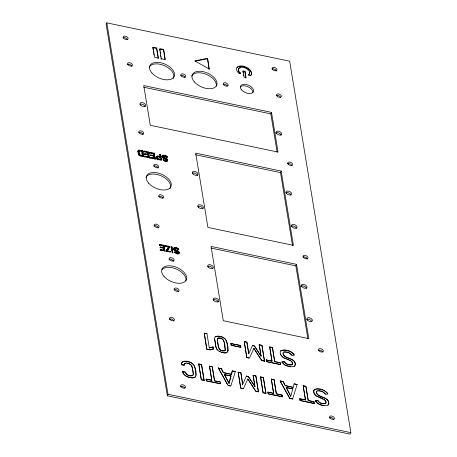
<?xml version="1.0" encoding="UTF-8"?>
<svg xmlns="http://www.w3.org/2000/svg" width="457" height="457" viewBox="0 0 457 457"><rect width="100%" height="100%" fill="white"/><g stroke="black" fill="none" stroke-linecap="round" stroke-linejoin="round"><path stroke-width="0.69" d="M225.13 350.222C225.375 345.641 224.787 336.472 217.949 338.191L217.355 339.865L219.046 348.942L220.857 350.473L222.319 350.925L224.655 350.822L225.198 350.068L224.655 350.822M217.469 338.797C217.366 343.356 217.915 352.381 224.718 350.673M138.871 151.935L139.311 150.879L141.853 151.187L142.384 156.054C139.951 156.185 138.517 154.335 138.871 151.935L139.088 151.113M157.111 157.825L157.842 156.717L160.11 157.139L160.27 159.807L157.602 159.019L157.111 157.825L157.328 157.037M181.292 364.692L184.154 365.126L181.292 364.692C181.029 360.31 186.616 360.642 189.398 361.893A6.467 3.679 23.8 0 1 193.808 364.914C195.642 368.308 196.801 372.866 195.636 376.585A6.467 3.679 23.8 0 1 193.551 377.813M181.36 364.543L181.463 363.252M167.331 157.008C166.399 155.226 161.938 153.952 162.098 156.922C162.058 154.386 166.422 155.923 167.131 157.459L167.331 157.008L166.434 157.065L165.24 156.083L163.286 156.1C163.195 158.476 167.205 157.682 167.616 159.927C167.628 162.321 163.509 160.893 162.892 159.424L163.772 159.362L163.84 160.196L165.063 160.87L166.165 160.887L166.434 160.184M166.422 160.687C167.502 158.025 162.618 158.785 162.298 156.465M174.197 252.31L175.071 252.247L176.094 253.149L177.213 253.378L177.927 253.115L178.139 252.167C177.207 250.407 173.654 250.876 173.751 248.351C174.814 246.671 177.956 247.997 178.83 249.442L178.636 249.888L177.59 248.814L175.305 248.077L174.048 248.162L173.603 249.345L173.803 248.905M177.927 253.115L178.139 252.167M290.641 360.647L292.166 361.95L292.469 362.749L292.429 364.149L291.709 364.715C289.013 365.229 285.831 364.218 284.443 361.716L281.923 362.047L284.374 361.87C285.768 364.372 288.944 365.377 291.646 364.863L292.36 364.298C292.891 360.162 287.51 359.602 284.791 358.094C282.586 358.734 279.393 352.136 280.33 353.604M324.156 399.509L325.681 400.812L325.984 401.612L325.944 403.011L325.224 403.577C322.522 404.091 319.346 403.08 317.958 400.578L315.439 400.909L317.889 400.732C319.283 403.234 322.459 404.239 325.161 403.725L325.875 403.16L325.99 402.206L324.984 400.269L324.156 399.509L316.25 395.825L314.136 393.488L313.702 390.924L313.742 391.843M167.656 160.413L167.382 161.138C168.176 158.093 162.069 159.036 163.286 156.1M178.961 253.292C179.224 250.476 173.637 251.407 174.785 248.534L176.179 248.351L177.933 249.505L178.83 249.442M179.081 253.121L178.476 253.926C181.24 250.91 174.734 250.973 174.785 248.534M282.9 353.689C284.385 358.916 295.828 357.637 295.256 364.806C295.77 357.151 282.46 359.722 283.083 352.576L283.82 352.004C286.785 351.519 290.292 352.61 291.897 355.283C297.684 356.277 290.486 351.073 288.407 350.93C285.985 350.365 283.077 349.405 280.787 350.862C285.151 348.611 291.795 350.982 294.411 355.118M316.415 392.552C317.901 397.779 329.343 396.499 328.772 403.668C329.286 396.013 315.976 398.584 316.598 391.438L317.335 390.866C320.3 390.381 323.807 391.472 325.413 394.145C331.199 395.139 324.002 389.935 321.922 389.792C319.414 389.261 315.77 387.919 313.845 390.312C317.752 386.811 325.321 389.884 327.926 393.98M184.091 365.28L184.371 363.995M222.673 352.524C230.665 355.54 227.826 344.995 226.444 340.739C224.661 336.969 219.531 335.369 215.704 336.466C214.539 337.392 214.493 337.952 214.664 339.134C215.875 342.79 214.681 347.8 218.018 350.513C220.577 352.273 226.706 354.735 228.066 350.61M228.991 383.326L231.008 375.848L224.404 374.631L228.991 383.326L231.008 375.848M218.286 368.125L221.308 368.759L223.404 372.735L231.368 374.409L232.327 370.907L235.349 371.541L230.808 386.051L228.049 385.308L218.349 367.976L227.632 384.84M231.368 374.409L232.327 370.907M290.789 396.288L292.806 388.81L286.196 387.593L290.789 396.288L286.265 387.439M293.16 387.37L285.265 385.548L283.169 381.572L280.147 380.938L283.1 381.721L285.197 385.697L293.16 387.37L294.119 383.869L297.141 384.503L292.6 399.012L289.772 398.418L280.427 381.709M295.051 365.56C293.28 366.777 294.714 366.663 295.325 364.652M328.566 404.422C326.795 405.639 328.229 405.525 328.84 403.514M313.633 391.072L313.908 390.164M137.877 151.758L138.014 150.964L138.745 150.604L142.544 151.227L143.372 156.254M138.214 150.507C136.991 154.192 140.362 156.608 143.675 156.431L142.744 150.77L138.945 150.147L138.214 150.507L137.871 151.307M156.528 158.099L156.328 158.556L156.105 157.202L156.511 156.654L159.807 156.962L159.642 154.317L160.636 154.523L161.567 160.184C159.636 160.019 155.574 159.282 156.443 156.425L157.614 156.054L160.007 156.511M106.807 22.85L106.138 24.364L167.331 395.791L350.193 434.15L350.862 432.636L289.669 61.209L106.807 22.85L167.999 394.277L167.331 395.791M152.969 47.197L154.637 57.325L158.413 58.113L156.745 47.991L152.969 47.197L152.769 47.654L156.545 48.442L158.213 58.57M156.545 48.442L156.745 47.991M164.943 59.33L163.583 49.425L159.813 48.631L161.281 59.21L161.058 57.862M138.305 150.724L138.505 150.273M138.745 150.604L138.945 150.147M139.328 150.593L139.528 150.142M138.888 151.564L139.311 150.879M139.716 150.799L139.111 151.336M138.494 153.832L138.391 154.649L138.591 154.198M140.042 150.701L140.242 150.244M138.797 155.294L138.997 154.843M139.294 154.529L139.071 151.484M139.105 155.58L139.305 155.123M139.442 154.934L139.494 154.072M139.476 155.826L139.676 155.374M139.756 155.277L139.642 154.477M141.653 151.644L141.853 151.187M140.225 155.546L140.425 155.089L142.584 155.597M140.413 156.214L140.613 155.763M142.544 151.227L142.744 150.77M140.83 155.728L141.03 155.271M144.024 151.038L143.926 152.118L144.024 151.038L148.542 151.987L149.273 158.099L148.542 151.987M144.698 154.089L144.898 153.632L147.959 154.272L147.76 154.729L144.698 154.089L144.8 154.717L144.898 153.632M144.652 156.528L144.852 156.077L148.376 156.814L148.177 157.271L144.652 156.528L144.755 157.151L144.852 156.077M144.126 151.667L147.651 152.404L147.76 154.729M145 154.26L148.062 154.9L148.074 156.631M149.816 152.255L149.719 153.335L149.816 152.255L154.34 153.204L155.072 159.316L154.34 153.204M153.758 155.489L150.696 154.849L150.496 155.306L153.558 155.946L153.758 155.489L153.449 153.621L149.925 152.884M150.553 158.368L150.65 157.288L154.175 158.031L153.975 158.488L150.45 157.745M153.249 154.078L153.449 153.621M153.661 156.568L153.86 156.117L150.799 155.477L150.696 154.849M156.105 157.202L156.443 156.425M156.105 157.608L156.305 157.157M156.511 156.654L156.711 156.203M156.191 158.111L156.391 157.659M156.905 156.528L157.105 156.077M157.414 156.505L157.614 156.054M156.585 158.962L156.785 158.51M157.516 156.814L157.128 157.494M157.191 158.322L157.311 157.374M157.642 157.174L157.842 156.717M158.025 156.591L158.225 156.134M156.951 159.322L157.151 158.87M157.328 158.699L157.391 157.865M157.602 159.019L157.528 158.242M159.642 154.317L159.442 154.769L160.436 154.98L161.264 160.007M157.414 159.63L157.614 159.179M157.985 159.27L158.191 158.813L157.802 158.568M157.968 159.881L158.168 159.424M158.453 159.424L158.659 158.973L160.476 159.35M160.436 154.98L160.636 154.523M159.91 157.591L160.11 157.139M162.126 156.094L162.326 155.643M162.046 156.368L162.486 155.431M162.064 156.7L162.264 156.243M162.543 155.734L162.743 155.277M162.881 155.643L163.08 155.186M162.589 157.151L162.646 157.876L162.846 157.425M163.303 155.614L163.503 155.163M163.04 156.894L163.24 156.443M163.075 157.105L163.28 156.654M163.8 155.648L164 155.197M163.178 157.391L163.377 156.934M162.96 158.122L163.16 157.665M163.817 156.283L164.017 155.831M163.383 157.631L163.583 157.179M164.377 155.746L164.577 155.294M209.095 69.527L207.529 58.353L194.733 60.844L209.295 69.076L207.529 58.353M163.675 157.848L163.874 157.391M163.692 158.522L163.897 158.071M164.029 158.036L164.229 157.585M165.011 155.911L165.211 155.454M165.24 156.083L165.04 156.534L164.48 156.368M163.84 160.196L163.772 159.362M165.583 156.123L165.782 155.671M164.491 158.859L164.691 158.408M164.863 158.396L165.063 157.945M164.177 160.498L164.04 159.744M166.085 156.385L166.291 155.928M166.137 156.66L165.937 157.111L165.531 156.785M164.326 161.247L164.526 160.79M164.589 160.721L164.788 160.27L166.622 160.23M165.394 159.236L165.594 158.785M166.519 156.694L166.719 156.243M165.702 158.745L165.902 158.288M166.234 157.522L166.434 157.065M165.063 160.87L165.263 160.413M165.782 159.436L165.982 158.979M166.868 157.054L167.068 156.602M166.102 159.653L166.302 159.202M165.708 160.95L165.908 160.493M166.491 159.15L166.691 158.699M166.325 159.899L166.531 159.447M165.737 161.584L165.937 161.132M166.165 160.887L166.365 160.436M166.822 159.396L167.022 158.945M166.222 161.618L166.422 161.167M167.102 159.676L167.302 159.225M166.834 161.138L166.634 161.589L166.971 161.498M167.302 160.007L167.502 159.55M167.416 160.384L167.616 159.927M167.439 160.533L167.639 160.081M159.47 244.301L159.373 245.375L159.47 244.301L163.989 245.249L164.92 250.91L160.401 249.962L160.298 249.339L163.829 250.082L163.629 250.522L160.104 249.785L160.298 249.339M160.15 247.346L160.344 246.9L163.406 247.54L163.212 247.985L160.15 247.346L160.253 247.968L160.344 246.9M160.207 250.407L160.401 249.962M159.573 244.929L163.098 245.672L163.212 247.985M164.726 251.356L163.989 245.249M240.485 73.023L239.285 73.646A8.049 4.581 23.8 0 1 238.108 66.488A8.049 4.581 23.8 0 1 248.779 68.727A8.049 4.581 23.8 0 1 249.962 75.885L248.465 74.702A6.021 3.428 23.8 0 0 247.585 69.344A6.021 3.428 23.8 0 0 239.599 67.67A6.021 3.428 23.8 0 0 240.485 73.023L240.285 73.48A6.021 3.428 23.8 0 1 240.473 67.767M163.315 248.608L163.509 248.162L160.447 247.528M165.143 246.574L165.234 245.512L169.61 246.432L169.701 246.974L167.051 251.247L170.141 251.898L170.341 251.453L167.245 250.802M243.124 72.846L243.09 70.989L244.981 71.383L246.02 77.713L244.135 77.319L243.09 70.989M245.82 78.164L244.981 71.383M166.062 251.636L166.165 250.647L168.593 246.809L165.337 246.129M168.593 246.809L165.971 251.093M167.051 251.247L169.507 247.42L169.61 246.432M171.072 246.74L170.878 247.18L171.872 247.391L172.803 253.052L172.066 246.946L171.072 246.74L172.009 252.395L172.997 252.607M171.872 247.391L172.066 246.946M173.551 248.797L173.991 247.871M173.569 249.128L173.763 248.682M174.048 248.162L174.243 247.717M174.385 248.071L174.585 247.625M174.094 249.585L174.151 250.305L174.351 249.865M174.808 248.042L175.002 247.597M174.545 249.322L174.745 248.876M174.58 249.533L174.78 249.088M174.591 248.979L175.048 248.328M175.305 248.077L175.499 247.631M174.683 249.819L174.882 249.373M174.888 250.059L175.088 249.613M175.882 248.174L176.076 247.728M175.18 250.276L175.374 249.83M175.534 250.465L175.728 250.019M176.516 248.34L176.71 247.894M175.071 252.247L175.271 251.801L174.397 251.864L176.025 253.229L178.67 253.481M176.545 248.962L176.739 248.517M177.088 248.551L177.282 248.105M175.345 252.624L175.271 251.801M175.996 251.287L176.196 250.842M177.036 249.208L177.23 248.768M176.368 250.824L176.568 250.379M175.682 252.927L175.539 252.184M177.59 248.814L177.79 248.368M176.094 253.149L176.288 252.704L178.121 252.67M176.899 251.664L177.093 251.219M178.024 249.122L178.219 248.677M177.207 251.173L177.402 250.727M177.933 249.505L177.739 249.945L177.442 249.539M176.568 253.292L176.768 252.852M178.373 249.482L178.573 249.036M176.67 253.915L176.87 253.475M177.607 252.081L177.802 251.636M177.213 253.378L177.407 252.932M177.996 251.578L178.19 251.133M177.242 254.012L177.436 253.566M177.67 253.315L177.864 252.87M177.967 252.772L178.161 252.327M178.327 251.824L178.527 251.379M177.727 254.046L177.927 253.601M178.607 252.104L178.801 251.664M178.139 254.018L178.339 253.572M178.807 252.43L179.007 251.99M178.921 252.812L179.115 252.367M178.944 252.961L179.144 252.515M178.727 253.778L179.155 252.847M277.142 152.198L270.835 113.896L271.498 112.382L143.738 85.585L150.279 125.281L278.039 152.078L271.498 112.382M186.228 362.984L185.022 363.429L186.228 362.984L189.409 363.692L191.786 365.783L193.305 373.358L193.254 374.626L192.597 375.465C189.826 376.545 186.222 374.871 185.291 372.015L182.429 371.581L185.222 372.164C186.153 375.02 189.764 376.699 192.528 375.62L193.185 374.78C193.048 370.57 192.991 364.126 187.633 363.275M212.979 347L213.23 349.091L210.129 349.879L206.798 349.182L204.256 333.187L207.015 333.764L209.26 347.954L212.979 347L209.26 347.954M207.015 333.764L204.188 333.336M292.509 245.472L280.501 172.575L281.169 171.061L195.682 153.129L207.918 227.426L293.411 245.358L281.169 171.061M198.721 364.023L201.566 364.458L204.113 380.453L201.331 379.87L198.721 364.023L201.503 364.606L204.113 380.453M206.798 349.182L204.256 333.187M215.127 336.918C216.772 335.724 220.388 336.295 222.57 337.3C228.02 339.283 227.095 346.223 228.003 350.759M210.129 349.879L213.299 348.942M217.401 338.945L217.949 338.191M217.88 338.34L218.886 337.94M201.331 379.87L198.789 363.875M218.817 338.094L220.291 338.089M216.235 348.125L214.596 339.288M216.658 348.988L217.252 349.782M209.529 366.126L212.208 366.851L214.544 380.955L220.268 381.995L214.613 380.807L212.277 366.703L209.529 366.126L211.854 380.23L206.13 379.19L211.854 380.23M225.17 349.291C224.079 345.88 225.158 340.539 221.748 338.54M218.954 351.165L220.04 351.713M206.198 379.042L206.415 380.938L206.13 379.19M221.279 352.17L222.142 352.558M230.911 343.573L240.599 345.452L240.822 347.354L231.196 345.326L230.911 343.573L240.531 345.601L240.822 347.354M231.196 345.326L230.979 343.424M221.308 368.759L218.349 367.976M223.404 372.735L221.377 368.61M207.09 381.075L220.554 383.737L206.484 380.784M248.762 353.775L246.94 342.139L244.272 341.579L246.871 342.293L248.762 353.775L252.487 345.521L254.469 345.938L261.004 356.083L254.4 346.092L252.487 345.521M235.349 371.541L232.259 371.061M247.837 378.979L255.714 391.278L258.382 391.838L255.783 391.123L247.837 378.979L243.37 388.684L240.736 388.136L238.126 372.289L240.856 372.695L242.678 384.331L240.856 372.695M244.272 341.579L246.82 357.58L244.318 342.424M261.867 360.567L264.529 361.127L261.867 360.567L253.921 348.423L261.421 360.145M261.004 356.083L259.222 344.715L261.918 345.281L264.529 361.127M240.736 388.136L238.188 372.135M254.983 386.451L248.385 376.494L246.403 376.082L248.317 376.648L254.915 386.605L253.138 375.271L255.84 375.837L258.445 391.683M307.881 338.751L295.868 265.86L296.536 264.346L211.048 246.414L223.29 320.705L308.778 338.637L296.536 264.346M264.466 361.281L261.918 345.281M243.37 388.684L240.799 387.982M254.915 386.605L253.138 375.271M258.382 391.838L255.84 375.837M271.944 361.167L266.288 359.979L271.944 361.167L269.687 346.914L272.435 347.486L274.703 361.744L280.358 362.932L280.649 364.675L280.427 362.778L274.771 361.59M274.703 361.744L272.435 347.486M266.357 359.825L266.574 361.721L266.288 359.979M265.209 393.266L263.123 392.831L260.513 376.985L263.358 377.419L265.905 393.414L263.358 377.419M263.123 392.831L260.581 376.836M280.621 354.626L281.146 355.517M273.577 393.34L267.922 392.152L273.577 393.34L271.321 379.087L274.069 379.664L276.342 393.917L281.998 395.105L282.283 396.847L268.213 393.9L268.019 392.734M281.86 356.289L284.208 357.962M283.82 352.004L286.305 352.141M276.342 393.917L274.069 379.664M268.213 393.9L267.991 392.003M288.556 352.53L291.897 355.283M290.435 366.822L293.96 366.428M281.998 395.105L276.405 393.768M282.283 396.847L282.06 394.957M294.119 383.869L297.141 384.503M292.806 388.81L286.196 387.593M289.772 398.418L280.147 380.938M292.6 399.012L289.841 398.27M308.218 400.606L305.95 386.348L303.202 385.777L305.882 386.502L308.218 400.606L313.873 401.794L314.165 403.537L300.763 400.726M299.803 398.841L305.527 399.875L299.803 398.841L300.089 400.583L299.872 398.687M313.845 392.466L314.593 394.528L316.181 395.979M316.598 391.438L317.335 390.866M313.873 401.794L308.286 400.452M314.165 403.537L313.942 401.64M322.071 391.392L325.413 394.145M323.95 405.685L327.475 405.29M242.678 384.331L246.403 376.082M253.921 348.423L249.448 358.128L246.883 357.425M280.855 350.708L280.33 351.45L280.158 353.135M184.308 364.143L185.091 363.275M181.886 362.395L183.96 361.298L189.329 362.041A6.467 3.679 23.8 0 1 193.739 365.069L195.013 367.896L196.064 375.494M195.208 61.169L207.329 58.81M174.854 248.774L175.322 248.711M318.58 390.844L319.82 391.003M290.503 366.668C287.219 366.234 283.654 364.983 281.992 361.898M289.909 366.731L285.037 365.137M324.019 405.53C320.734 405.096 317.169 403.845 315.507 400.76M323.425 405.593C320.306 405.136 317.009 403.817 315.439 400.909M159.613 49.088L163.383 49.876M242.89 71.441L244.775 71.84M161.481 58.759L165.251 59.547L163.583 49.425M143.772 87.247L270.835 113.896M195.705 154.792L280.501 172.575M143.824 151.49L148.342 152.438M149.616 152.707L154.14 153.655M144.955 156.7L149.473 157.648M150.753 157.911L155.271 158.859M211.077 248.071L295.868 265.86M159.27 244.746L163.795 245.695M165.04 245.957L169.416 246.877M166.257 251.19L170.438 252.07L170.341 251.453M259.153 344.869L261.855 345.435M269.619 347.063L272.366 347.64M206.867 349.034L210.197 349.731M266.642 361.573L280.712 364.52M247.477 357.717L248.791 357.991M267.248 361.864L270.595 362.567M271.938 362.847L279.307 364.395M238.126 372.289L240.788 372.849M253.075 375.426L255.771 375.991M260.513 376.985L263.295 377.568M271.258 379.236L274 379.813M223.473 372.586L231.436 374.254M224.404 374.631L230.945 376.002M201.4 379.716L204.176 380.298M263.192 392.677L265.968 393.26M268.276 393.745L282.352 396.699M300.158 400.435L314.227 403.382M228.546 385.577L230.242 385.931M167.999 394.277L350.862 432.636M231.265 345.178L240.885 347.206M286.927 352.216L287.967 352.524M320.443 391.083L321.482 391.386M220.228 338.237L221.679 338.694M158.191 158.813L158.659 158.973M286.962 359.191L289.481 360.247M322.996 399.11L316.695 396.259M284.728 358.242L286.402 358.956M164.383 160.047L164.788 160.27M175.882 252.481L176.288 252.704M139.956 154.82L140.425 155.089M284.551 364.892L281.923 362.047M224.473 374.477L229.06 383.172M182.497 371.427L183.914 374.14A6.358 3.616 23.8 0 0 188.181 376.968L192.009 377.762A6.467 3.679 23.8 0 0 195.705 376.437M182.611 372.055L183.845 374.294A6.358 3.616 23.8 0 0 188.113 377.122L191.946 377.91A6.467 3.679 23.8 0 0 193.048 377.888M303.202 385.777L305.527 399.875M303.248 386.599L305.459 400.029M243.353 74.257L243.587 75.662M269.687 346.914L272.012 361.013M271.321 379.087L273.646 393.191M259.222 344.715L261.073 355.934M220.268 381.995L220.491 383.886M212.911 347.149L213.23 349.091M159.722 49.762L159.944 51.11M160.167 52.464L160.39 53.812M160.613 55.16L160.835 56.514M209.574 366.948L211.785 380.378M152.884 48.328L153.106 49.676M153.323 51.024L153.546 52.378M153.769 53.726L153.992 55.074M171.186 249.071L171.398 250.327M153.86 156.117L154.175 158.031M153.352 154.7L153.558 155.946M153.763 157.208L153.975 158.488M163.098 245.672L163.406 247.54M163.509 248.162L163.829 250.082M147.651 152.404L147.959 154.272M148.062 154.9L148.376 156.814M163.417 249.248L163.629 250.522M141.864 152.901L142.07 154.163M145.932 177.459A13.282 7.563 23.8 0 1 161.601 176.048A13.282 7.563 23.8 0 1 169.975 188.667M162.001 269.607A13.282 7.563 23.8 0 1 176.968 269.333A13.282 7.563 23.8 0 1 185.862 280.735M240.199 87.007A7.044 4.01 23.8 0 1 248.14 86.859A7.044 4.01 23.8 0 1 252.852 92.902M191.649 76.205A13.282 7.563 23.8 0 1 206.256 74.331A13.282 7.563 23.8 0 1 216.212 86.196M149.188 67.293A13.282 7.563 23.8 0 1 164.857 65.888A13.282 7.563 23.8 0 1 173.232 78.507M223.13 84.436A2.616 1.491 23.8 0 1 227.358 86.036M180.669 75.531A2.616 1.491 23.8 0 1 183.28 75.736A2.616 1.491 23.8 0 1 185.045 77.576M127.115 64.631A2.616 1.491 23.8 0 1 129.748 64.443A2.616 1.491 23.8 0 1 131.827 66.414M153.678 166.051A2.616 1.491 23.8 0 1 156.294 166.257A2.616 1.491 23.8 0 1 158.053 168.096M158.682 196.43A2.616 1.491 23.8 0 1 162.909 198.03M174.048 289.709A2.616 1.491 23.8 0 1 176.665 289.915A2.616 1.491 23.8 0 1 178.43 291.749M169.044 259.33A2.616 1.491 23.8 0 1 171.661 259.536A2.616 1.491 23.8 0 1 173.426 261.375M287.579 163.772A2.616 1.491 23.8 0 1 290.195 163.977A2.616 1.491 23.8 0 1 291.96 165.817M302.945 257.057A2.616 1.491 23.8 0 1 305.562 257.257A2.616 1.491 23.8 0 1 307.327 259.096M138.682 132.541A2.616 1.491 23.8 0 1 141.299 132.747A2.616 1.491 23.8 0 1 143.064 134.587M154.049 225.821A2.616 1.491 23.8 0 1 156.665 226.026A2.616 1.491 23.8 0 1 158.43 227.866M318.318 350.336A2.616 1.491 23.8 0 1 322.539 351.936M169.416 319.106A2.616 1.491 23.8 0 1 172.889 319.831L173.334 320.254A2.616 1.491 23.8 0 1 173.797 321.145M180.509 386.439A2.616 1.491 23.8 0 1 184.737 388.039M249.482 72.823A6.021 3.428 23.8 0 1 248.265 75.154M236.88 67.739A8.049 4.581 23.8 0 1 246.889 68.047A8.049 4.581 23.8 0 1 250.79 75.542M275.645 133.153A3.016 1.719 23.8 0 1 278.684 132.936A3.016 1.719 23.8 0 1 281.084 135.209M139.968 104.31A3.016 1.719 23.8 0 1 142.984 104.55A3.016 1.719 23.8 0 1 145.023 106.67M329.411 417.669A2.616 1.491 23.8 0 1 332.022 417.875A2.616 1.491 23.8 0 1 333.787 419.709M276.348 95.599A2.616 1.491 23.8 0 1 278.964 95.804A2.616 1.491 23.8 0 1 280.729 97.644M271.966 69.024A2.616 1.491 23.8 0 1 274.583 69.224A2.616 1.491 23.8 0 1 276.348 71.064M123.07 37.788A2.616 1.491 23.8 0 1 127.297 39.388M306.756 319.409A2.965 1.691 23.8 0 1 309.72 319.637A2.965 1.691 23.8 0 1 311.72 321.722M300.889 286.356A3.016 1.719 23.8 0 1 303.928 286.139A3.016 1.719 23.8 0 1 306.327 288.413M207.672 266.42A3.016 1.719 23.8 0 1 210.688 266.654A3.016 1.719 23.8 0 1 212.728 268.773M213.168 299.741A3.016 1.719 23.8 0 1 216.184 299.981A3.016 1.719 23.8 0 1 218.218 302.1M291.383 226.124A2.965 1.691 23.8 0 1 294.354 226.358A2.965 1.691 23.8 0 1 296.353 228.443M285.905 192.774A3.016 1.719 23.8 0 1 288.921 193.014A3.016 1.719 23.8 0 1 290.96 195.133M192.3 173.14A3.016 1.719 23.8 0 1 195.316 173.38A3.016 1.719 23.8 0 1 197.355 175.499M197.795 206.473A3.016 1.719 23.8 0 1 200.812 206.707A3.016 1.719 23.8 0 1 202.845 208.826M148.674 183.166A13.282 7.563 23.8 0 0 170.25 187.696A13.282 7.563 23.8 0 0 157.397 172.9A13.282 7.563 23.8 0 0 148.674 183.166M164.04 276.451A13.282 7.563 23.8 0 0 185.616 280.975A13.282 7.563 23.8 0 0 172.763 266.18A13.282 7.563 23.8 0 0 164.04 276.451M241.599 89.92A7.044 4.01 23.8 0 0 253.041 92.32A7.044 4.01 23.8 0 0 246.226 84.476A7.044 4.01 23.8 0 0 241.599 89.92M194.396 81.912A13.282 7.563 23.8 0 0 215.967 86.436A13.282 7.563 23.8 0 0 203.114 71.646A13.282 7.563 23.8 0 0 194.396 81.912M151.935 73.006A13.282 7.563 23.8 0 0 173.506 77.53A13.282 7.563 23.8 0 0 160.653 62.74A13.282 7.563 23.8 0 0 151.935 73.006M223.736 84.831A2.616 1.491 23.8 0 0 227.986 85.722A2.616 1.491 23.8 0 0 225.45 82.808A2.616 1.491 23.8 0 0 223.736 84.831M181.275 75.925A2.616 1.491 23.8 0 0 185.525 76.816A2.616 1.491 23.8 0 0 182.989 73.903A2.616 1.491 23.8 0 0 181.275 75.925M272.572 69.413A2.616 1.491 23.8 0 0 276.822 70.304A2.616 1.491 23.8 0 0 274.291 67.39A2.616 1.491 23.8 0 0 272.572 69.413M128.057 64.763A2.616 1.491 23.8 0 0 132.302 65.654A2.616 1.491 23.8 0 0 129.771 62.74A2.616 1.491 23.8 0 0 128.057 64.763M123.676 38.182A2.616 1.491 23.8 0 0 127.926 39.074A2.616 1.491 23.8 0 0 125.395 36.16A2.616 1.491 23.8 0 0 123.676 38.182M154.283 166.445A2.616 1.491 23.8 0 0 158.533 167.336A2.616 1.491 23.8 0 0 155.997 164.423A2.616 1.491 23.8 0 0 154.283 166.445M159.287 196.818A2.616 1.491 23.8 0 0 163.537 197.71A2.616 1.491 23.8 0 0 161.007 194.796A2.616 1.491 23.8 0 0 159.287 196.818M174.654 290.098A2.616 1.491 23.8 0 0 178.904 290.989A2.616 1.491 23.8 0 0 176.373 288.076A2.616 1.491 23.8 0 0 174.654 290.098M169.65 259.725A2.616 1.491 23.8 0 0 173.9 260.616A2.616 1.491 23.8 0 0 171.369 257.702A2.616 1.491 23.8 0 0 169.65 259.725M288.184 164.166A2.616 1.491 23.8 0 0 292.434 165.057A2.616 1.491 23.8 0 0 289.904 162.144A2.616 1.491 23.8 0 0 288.184 164.166M139.288 132.93A2.616 1.491 23.8 0 0 143.538 133.821A2.616 1.491 23.8 0 0 141.007 130.908A2.616 1.491 23.8 0 0 139.288 132.93M154.655 226.215A2.616 1.491 23.8 0 0 158.905 227.106A2.616 1.491 23.8 0 0 156.374 224.193A2.616 1.491 23.8 0 0 154.655 226.215M303.551 257.445A2.616 1.491 23.8 0 0 307.801 258.336A2.616 1.491 23.8 0 0 305.27 255.423A2.616 1.491 23.8 0 0 303.551 257.445M318.917 350.725A2.616 1.491 23.8 0 0 323.168 351.616A2.616 1.491 23.8 0 0 320.637 348.702A2.616 1.491 23.8 0 0 318.917 350.725M170.021 319.494A2.616 1.491 23.8 0 0 174.271 320.386A2.616 1.491 23.8 0 0 171.741 317.472A2.616 1.491 23.8 0 0 170.021 319.494M330.011 418.058A2.616 1.491 23.8 0 0 334.261 418.949A2.616 1.491 23.8 0 0 331.731 416.036A2.616 1.491 23.8 0 0 330.011 418.058M181.115 386.828A2.616 1.491 23.8 0 0 185.365 387.719A2.616 1.491 23.8 0 0 182.834 384.805A2.616 1.491 23.8 0 0 181.115 386.828M276.628 133.535A3.016 1.719 23.8 0 0 281.529 134.564A3.016 1.719 23.8 0 0 278.61 131.205A3.016 1.719 23.8 0 0 276.628 133.535M140.562 104.996A3.016 1.719 23.8 0 0 145.469 106.024A3.016 1.719 23.8 0 0 142.544 102.665A3.016 1.719 23.8 0 0 140.562 104.996M276.953 95.993A2.616 1.491 23.8 0 0 281.204 96.884A2.616 1.491 23.8 0 0 278.667 93.971A2.616 1.491 23.8 0 0 276.953 95.993M307.35 320.054A2.965 1.691 23.8 0 0 312.171 321.065A2.965 1.691 23.8 0 0 309.298 317.758A2.965 1.691 23.8 0 0 307.35 320.054M301.866 286.739A3.016 1.719 23.8 0 0 306.773 287.767A3.016 1.719 23.8 0 0 303.848 284.408A3.016 1.719 23.8 0 0 301.866 286.739M213.762 300.426A3.016 1.719 23.8 0 0 218.663 301.454A3.016 1.719 23.8 0 0 215.744 298.095A3.016 1.719 23.8 0 0 213.762 300.426M208.266 267.099A3.016 1.719 23.8 0 0 213.168 268.128A3.016 1.719 23.8 0 0 210.249 264.769A3.016 1.719 23.8 0 0 208.266 267.099M291.983 226.769A2.965 1.691 23.8 0 0 296.799 227.78A2.965 1.691 23.8 0 0 293.931 224.478A2.965 1.691 23.8 0 0 291.983 226.769M192.894 173.826A3.016 1.719 23.8 0 0 197.801 174.854A3.016 1.719 23.8 0 0 194.876 171.489A3.016 1.719 23.8 0 0 192.894 173.826M286.499 193.46A3.016 1.719 23.8 0 0 291.4 194.488A3.016 1.719 23.8 0 0 288.481 191.123A3.016 1.719 23.8 0 0 286.499 193.46M198.389 207.158A3.016 1.719 23.8 0 0 203.291 208.186A3.016 1.719 23.8 0 0 200.372 204.822A3.016 1.719 23.8 0 0 198.389 207.158"/></g></svg>
